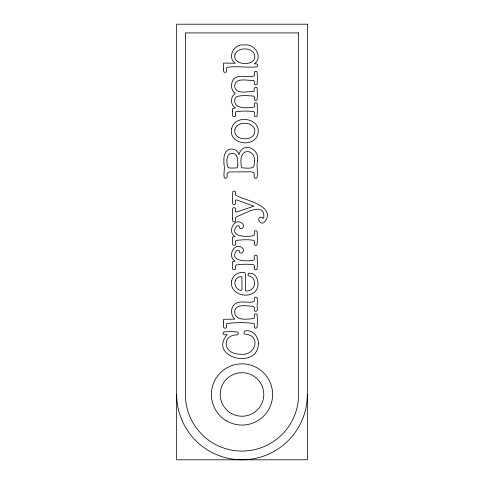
<?xml version="1.0" encoding="UTF-8"?>
<svg xmlns="http://www.w3.org/2000/svg" width="484" height="484" viewBox="0 0 484 484"><rect width="100%" height="100%" fill="white"/><g stroke="black" fill="none" stroke-linecap="round" stroke-linejoin="round"><path stroke-width="0.73" d="M307.34 394.46A65.34 65.34 0 0 1 242 459.8A65.34 65.34 0 0 1 176.66 394.46M232.447 218.587L232.816 221.454L234.093 222.029L235.284 221.587L235.684 220.281L235.387 218.187L235.95 217.153L239.229 215.646C245.539 213.166 264.942 201.489 263.834 217.449L263.012 218.538L262.28 217.449L260.967 217.092C255.994 218 260.174 225.453 264.149 222.458C277.653 206.747 246.011 200.309 237.928 196.298L236.023 195.312L235.387 194.35L235.635 192.705L235.236 191.47L234.038 191.059L232.804 191.597C232.635 195.663 232.32 200.031 232.768 204.085L234.038 204.623L235.236 204.212L235.635 202.977L235.436 200.981L235.647 200.122L236.283 199.838L253.985 206.172L236.131 212.101L235.436 211.405L235.684 209.512L235.272 208.09L234.038 207.618L232.804 208.138C231.842 211.526 233.282 215.126 232.447 218.587M257.524 160.295C256.363 166.079 258.051 172.11 257.052 177.755L255.733 178.293L254.536 177.906L254.136 176.751L254.154 173.242L253.465 172.449L250.694 171.814L229.011 171.971L227.141 173.242L227.159 176.751L226.76 177.906L225.562 178.293L224.255 177.719C223.154 173.484 225.181 169.025 224.019 164.681C223.868 160.386 223.312 155.509 225.937 151.788C229.458 146.894 237.771 148.903 239.029 154.759C242.151 141.134 259.757 148.406 257.524 160.295M254.384 160.99L254.197 164.929L253.64 166.974C250.27 168.97 245.926 167.936 242.169 167.869L241.268 166.901C240.935 162.098 239.822 155.201 244.589 152.224C250.416 149.641 255.249 155.364 254.384 160.99M223.62 322.507L223.366 326.246L223.868 327.692L225.066 328.291L226.264 327.868L226.657 326.597L226.361 324.449L226.851 323.554C235.708 322.374 245.182 322.308 254.058 323.536L254.56 327.771L255.679 328.243L257.028 327.728C257.409 323.397 257.542 318.678 257.04 314.328L255.733 313.783L254.572 314.176L254.185 315.374L254.536 317.571L253.925 318.532C247.475 319.089 234.928 321.436 234.637 311.938C235.26 302.93 247.548 306.209 253.677 306.36L254.487 307.497L254.088 309.639L254.536 310.861L255.631 311.387L256.956 310.788L257.476 309.294C256.447 305.428 258.014 301.435 257.064 297.624L255.83 297.025L254.596 297.485L254.185 298.87L254.433 300.818L253.81 301.689C247.366 303.547 239.296 299.675 233.941 304.757C230.408 308.792 230.759 315.592 234.837 319.168L223.832 319.252L223.42 320.112L223.62 322.507M223.469 69.436L223.832 71.928L225.066 72.431L226.264 72.007L226.657 70.731L226.361 68.486L227.008 67.367C236.924 65.727 247.173 67.99 257.052 66.804L257.676 65.497L257.228 64.191L255.879 63.749L254.288 63.949C263.58 57.312 254.499 42.973 244.263 45C234.401 43.221 226.482 57.045 235.284 63.253L223.717 63.077L223.366 63.9L223.469 69.436M232.592 111.526L232.393 114.666L232.816 116.196L234.093 116.711L235.284 116.251L235.599 111.865C241.48 110.854 247.977 110.806 253.973 111.737L254.584 112.772L254.233 114.817L254.62 116.233L255.782 116.711L257.052 116.208C257.403 112.01 257.494 107.484 257.077 103.255L255.879 102.699L254.644 103.183L254.233 104.641L254.487 106.335L254.064 107.061C247.348 108.15 232.211 109.505 235.061 98.464L236.331 96.836C241.873 94.84 248.086 95.699 253.852 96.153L254.487 97.06L254.233 98.96L254.62 100.079L255.782 100.454L257.052 99.94C257.47 95.977 257.373 91.706 257.064 87.725L255.83 87.138L254.663 87.61L254.185 88.784L254.142 91.294C248.395 91.434 235.182 95.039 234.637 85.892C235.545 76.847 247.59 80.907 253.586 80.429L254.433 81.506L254.233 83.296L254.608 84.494L255.733 84.894L257.04 84.373C257.446 80.302 257.506 75.849 257.04 71.777L255.733 71.281L254.608 71.717L254.233 73.023L254.536 75.123L254.088 75.97C247.711 77.791 240.094 74.342 234.316 78.402C230.342 82.474 230.469 90.127 235.284 93.521C230.124 96.588 230.372 104.865 235.284 108.083L232.756 108.38L232.393 109.426L232.592 111.526M254.233 242.768L254.572 244.94L255.733 245.412L257.04 244.904C257.452 240.451 257.421 235.623 257.04 231.164L255.733 230.656L254.536 231.049L254.136 232.247L254.487 234.54L253.773 235.575C247.518 237.335 228.139 236.93 236.743 226.034L238.08 225.719L239.175 226.016L239.653 228.061L241.068 228.66C243.192 228.569 243.942 225.986 243.119 224.298C235.381 215.761 226.337 231.63 235.139 236.688L232.743 237.009L232.393 237.983L232.344 243.222L232.78 244.825L234.093 245.364L235.284 244.952L235.684 243.718L235.387 241.522L236.119 240.475C241.939 239.701 248.092 239.374 253.912 240.367L254.487 241.322L254.233 242.768M254.233 267.253L254.572 269.425L255.733 269.897L257.04 269.388C257.452 264.936 257.421 260.108 257.04 255.649L255.733 255.141L254.536 255.534L254.136 256.732L254.487 259.025L253.773 260.059C247.518 261.82 228.139 261.414 236.743 250.518L238.08 250.204L239.175 250.5L239.653 252.545L241.068 253.144C243.192 253.053 243.942 250.47 243.119 248.782C235.381 240.245 226.337 256.115 235.139 261.172L232.743 261.493L232.393 262.467L232.344 267.706L232.78 269.31L234.093 269.848L235.284 269.437L235.684 268.203L235.387 266.006L236.119 264.96C241.939 264.185 248.092 263.859 253.912 264.851L254.487 265.807L254.233 267.253M231.721 128.599C227.831 144.292 254.826 148.437 257.899 133.808C261.771 118.132 234.583 113.704 231.721 128.599M234.946 129.295C232.399 140.971 254.542 142.308 254.832 131.273C254.778 121.532 237.214 120.395 234.946 129.295M231.691 280.92C229.241 292.354 243.948 298.465 252.702 293.292C261.729 289.372 258.631 271.367 248.425 273.303L247.953 274.688L248.25 275.747C257.96 277.532 256 291.453 246.108 290.993L245.533 290.793L245.358 289.946L245.358 274.089L244.934 272.643C239.223 271.306 232.683 274.954 231.691 280.92M237.88 164.977L237.257 167.597L236.125 167.954L230.898 168.069L228.714 167.779L227.559 166.901C226.718 163.084 226.373 158.758 228.218 155.183L229.852 153.815L232.145 153.361L234.655 153.912L236.446 155.57L237.523 158.328L237.88 164.977M258.377 343.852C257.754 370.248 207.848 357.44 227.159 334.625L224.715 334.825L223.445 334.426L223.021 333.228L223.541 331.957C228.164 331.709 233.149 331.449 237.765 332.078L238.328 333.428L237.795 334.874C231.098 334.607 224.715 338.122 226.548 345.987C227.928 352.152 234.97 354.324 240.572 354.173C255.758 356.514 261.838 334.789 244.535 334.099L243.966 332.677L244.535 331.147C251.995 328.817 258.958 336.616 258.377 343.852M234.958 54.638C232.29 65.636 255.038 66.75 254.832 56.519C254.451 47.093 237.644 46.325 234.958 54.638M235.272 280.593C233.669 284.822 236.749 290.128 241.322 290.491L242.018 289.396L241.843 276.691L238.854 276.927L236.73 278.427L235.272 280.593M307.34 24.2L176.66 24.2L176.66 459.8L307.34 459.8L307.34 24.2M298.616 32.924L185.384 32.924L185.384 394.46A56.616 56.616 0 0 0 242 451.076A56.616 56.616 0 0 0 298.616 394.46L298.616 32.924M231.11 413.324A21.78 21.78 0 0 0 263.78 394.46A21.78 21.78 0 0 0 231.11 375.596A21.78 21.78 0 0 0 231.11 413.324M226.694 420.965A30.607 30.607 0 0 0 272.607 394.46A30.607 30.607 0 0 0 226.694 367.955A30.607 30.607 0 0 0 226.694 420.965"/></g></svg>
